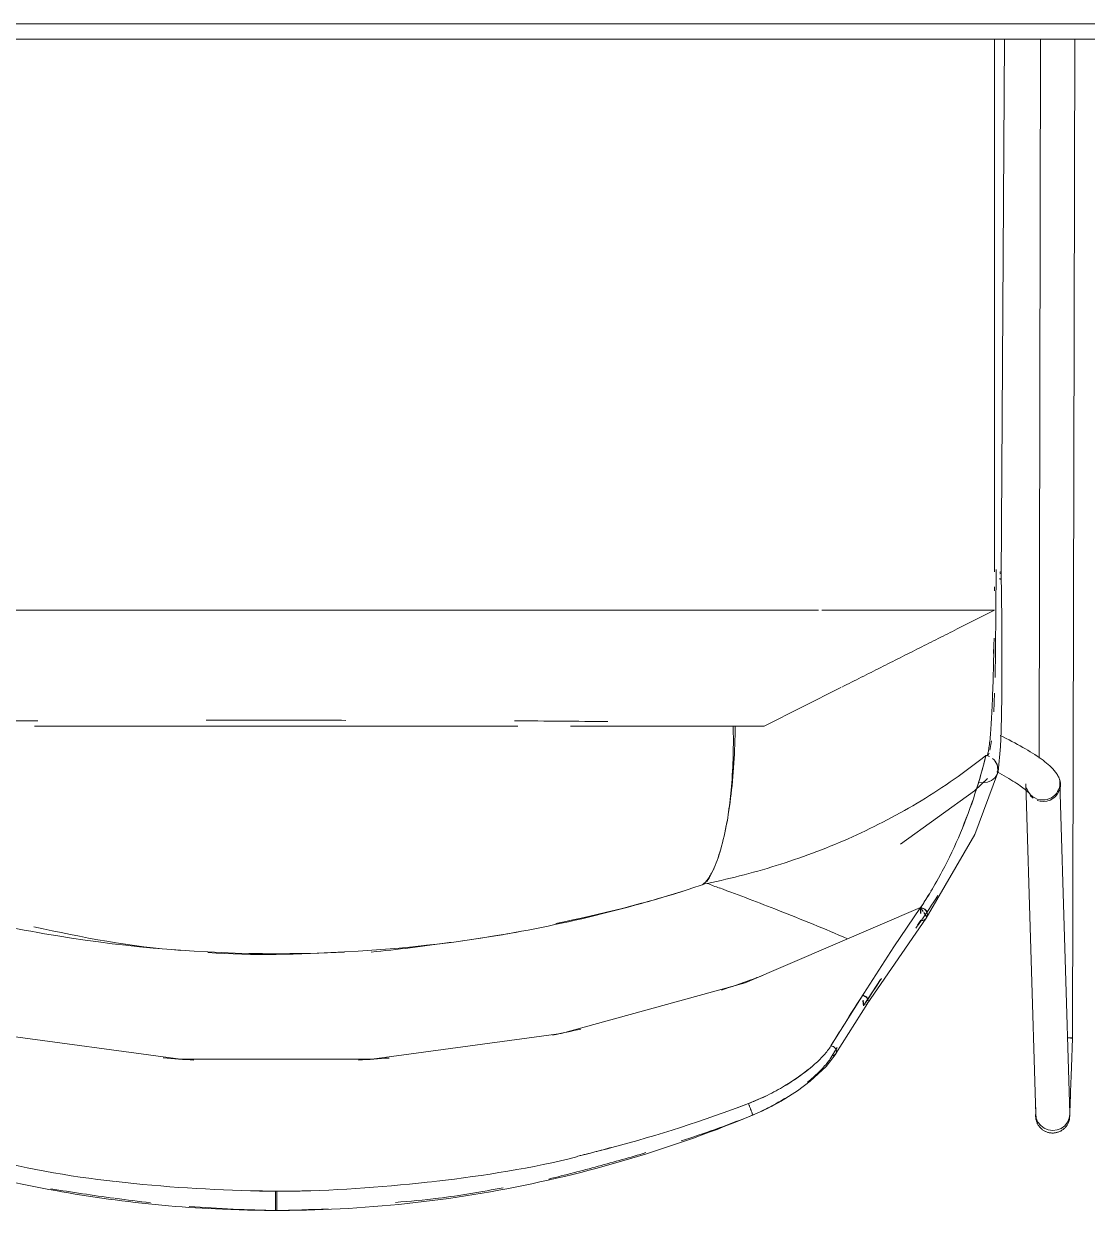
# Model space of a CAD drawing. Header units: millimetres. Extents: x 155927 to 317870, y -36033 to 97293.
# Drawn here: x 201004.3 to 201348, y 32016.8 to 32400.6 of the extents above; entities that cross this region are included whole.
import ezdxf

# ---------------------------------------------------------------- set-up
doc = ezdxf.new("R2010")
doc.units = ezdxf.units.MM
doc.header["$MEASUREMENT"] = 0
doc.layers.add('I-FURN', color=8, linetype='CONTINUOUS', lineweight=9)

msp = doc.modelspace()

# ---------------------------------------------------------------- linework, layer by layer
at = {"layer": 'I-FURN'}
for p, q in [((200630.86, 32400.61), (202820.86, 32400.61)), ((202820.86, 32400.61), (200630.86, 32400.61)), ((200627.86, 32395.61), (202823.86, 32395.61)), ((201320.18, 32221.14), (201321.25, 32395.61)), ((201332.93, 32395.61), (201332.44, 32163.26)), ((201343.24, 32072.75), (201343.93, 32395.61)), ((201318.6, 32224.2), (201318.5, 32210.82)), ((201320.35, 32207.98), (201320.21, 32223.13)), ((201319.99, 32221.24), (201319.67, 32221.3)), ((201319.72, 32220.98), (201320.02, 32221.04)), ((201320.17, 32221.11), (201320.16, 32221.17)), ((200989.25, 32211.07), (201049.45, 32211.07)), ((201055.95, 32211.07), (201116.1, 32211.07)), ((201122.36, 32211.07), (201182.44, 32211.07)), ((201193.94, 32211.07), (201251.28, 32211.07)), ((201262.2, 32211.07), (201310.82, 32211.07)), ((201318.5, 32210.82), (201318.35, 32197.96)), ((201320.4, 32192.59), (201320.35, 32207.98)), ((201317.87, 32201.99), (201317.71, 32197.23)), ((201317.71, 32197.23), (201317.71, 32197.09)), ((201318.35, 32197.96), (201318.18, 32189.34)), ((201320.35, 32183.03), (201320.4, 32192.59)), ((201268.38, 32186.06), (201243.62, 32173.6)), ((201318.03, 32184.26), (201317.8, 32178.25)), ((201320.14, 32171.95), (201320.35, 32183.03)), ((201085.86, 32173.6), (201007.71, 32173.6)), ((201164.01, 32173.6), (201085.86, 32173.6)), ((201243.62, 32173.6), (201180.93, 32173.6)), ((201320.84, 32170.07), (201319.87, 32170.55)), ((201319.96, 32167.01), (201320.14, 32171.95)), ((201321.8, 32169.59), (201320.84, 32170.07)), ((201322.75, 32169.11), (201321.8, 32169.59)), ((201317.08, 32168.88), (201316.56, 32165.8)), ((201319.16, 32158.86), (201319.96, 32167.01)), ((201323.67, 32168.63), (201322.75, 32169.11)), ((201324.58, 32168.15), (201323.67, 32168.63)), ((201325.47, 32167.67), (201324.58, 32168.15)), ((201326.34, 32167.19), (201325.47, 32167.67)), ((201327.19, 32166.71), (201326.34, 32167.19)), ((201328.02, 32166.24), (201327.19, 32166.71)), ((201328.82, 32165.76), (201328.02, 32166.24)), ((201329.59, 32165.29), (201328.82, 32165.76)), ((201316.26, 32164.79), (201315.81, 32164)), ((201318.27, 32162.19), (201318.84, 32161.16)), ((201330.34, 32164.82), (201329.59, 32165.29)), ((201331.07, 32164.36), (201330.34, 32164.82)), ((201331.77, 32163.9), (201331.07, 32164.36)), ((201332.44, 32163.44), (201331.77, 32163.9)), ((201333.09, 32162.98), (201332.44, 32163.44)), ((201333.7, 32162.53), (201333.09, 32162.98)), ((201334.3, 32162.08), (201333.7, 32162.53)), ((201334.86, 32161.62), (201334.3, 32162.08)), ((201311.69, 32138.55), (201318.98, 32158.31)), ((201318.48, 32157.35), (201318.79, 32157.88)), ((201319.1, 32158.86), (201318.77, 32157.75)), ((201319.59, 32158.35), (201318.77, 32158.78)), ((201318.79, 32157.88), (201319.16, 32158.86)), ((201318.84, 32161.16), (201319.12, 32160.02)), ((201320.39, 32157.91), (201319.59, 32158.35)), ((201321.16, 32157.48), (201320.39, 32157.91)), ((201335.4, 32161.17), (201334.86, 32161.62)), ((201335.92, 32160.71), (201335.4, 32161.17)), ((201336.41, 32160.24), (201335.92, 32160.71)), ((201336.88, 32159.76), (201336.41, 32160.24)), ((201337.33, 32159.26), (201336.88, 32159.76)), ((201337.77, 32158.72), (201337.33, 32159.26)), ((201338.19, 32158.13), (201337.77, 32158.72)), ((201338.59, 32157.46), (201338.19, 32158.13)), ((201311.55, 32152.72), (201315.74, 32156.62)), ((201312.77, 32155.46), (201314.31, 32155.22)), ((201314.31, 32155.22), (201315.78, 32155.42)), ((201315.78, 32155.42), (201317.08, 32156)), ((201317.08, 32156), (201318.09, 32156.85)), ((201318.09, 32156.85), (201318.48, 32157.35)), ((201321.91, 32157.06), (201321.16, 32157.48)), ((201322.63, 32156.64), (201321.91, 32157.06)), ((201323.32, 32156.23), (201322.63, 32156.64)), ((201323.98, 32155.83), (201323.32, 32156.23)), ((201324.61, 32155.43), (201323.98, 32155.83)), ((201325.21, 32155.05), (201324.61, 32155.43)), ((201325.77, 32154.68), (201325.21, 32155.05)), ((201326.29, 32154.32), (201325.77, 32154.68)), ((201326.77, 32153.97), (201326.29, 32154.32)), ((201328.16, 32154.91), (201331.34, 32048.08)), ((201338.96, 32156.69), (201338.59, 32157.46)), ((201342.33, 32048.37), (201339.16, 32155.23)), ((201287.61, 32135.42), (201311.55, 32152.72)), ((201327.21, 32153.65), (201326.77, 32153.97)), ((201327.61, 32153.34), (201327.21, 32153.65)), ((201327.97, 32153.05), (201327.61, 32153.34)), ((201328.28, 32152.79), (201327.97, 32153.05)), ((201328.54, 32152.55), (201328.28, 32152.79)), ((201328.74, 32152.36), (201328.54, 32152.55)), ((201328.89, 32152.2), (201328.74, 32152.36)), ((201328.98, 32152.1), (201328.89, 32152.2)), ((201329.01, 32152.06), (201328.98, 32152.1)), ((201295.94, 32111.49), (201311.69, 32138.55)), ((201237.43, 32090.65), (201294.07, 32114.96)), ((201294.07, 32114.96), (201285.44, 32102.19)), ((201294.91, 32113.64), (201294.08, 32114.82)), ((201294.08, 32114.82), (201294.19, 32113.05)), ((201294.08, 32114.82), (201294.14, 32113.01)), ((201294.19, 32113.05), (201294.08, 32114.82)), ((201294.08, 32114.82), (201294.14, 32113.01)), ((201294.08, 32114.82), (201294.57, 32114.8)), ((201294.57, 32114.8), (201295.03, 32114.66)), ((201295.03, 32114.66), (201295.46, 32114.43)), ((201296.15, 32111.86), (201295.14, 32113.3)), ((201295.46, 32114.43), (201295.82, 32114.11)), ((201295.82, 32114.11), (201296.1, 32113.72)), ((201296.1, 32113.72), (201296.28, 32113.27)), ((201296.3, 32112.32), (201296.15, 32111.86)), ((201296.28, 32113.27), (201296.35, 32112.8)), ((201296.35, 32112.8), (201296.3, 32112.32)), ((201276.9, 32083.79), (201295.94, 32111.49)), ((201293.11, 32109.27), (201294.22, 32110.84)), ((201285.44, 32102.19), (201275.76, 32087.19)), ((201177.95, 32074.19), (201237.43, 32090.65)), ((201275.82, 32083.35), (201281.18, 32091.63)), ((201275.76, 32087.19), (201265.12, 32070.19)), ((201275.74, 32086.39), (201275.29, 32086.47)), ((201275.38, 32086.6), (201275.82, 32086.52)), ((201275.75, 32083.25), (201275.56, 32084.96)), ((201276.15, 32086.21), (201275.74, 32086.39)), ((201275.82, 32086.52), (201276.24, 32086.34)), ((201276.52, 32085.94), (201276.15, 32086.21)), ((201276.24, 32086.34), (201276.61, 32086.07)), ((201276.82, 32085.6), (201276.52, 32085.94)), ((201276.61, 32086.07), (201276.9, 32085.73)), ((201277.03, 32085.21), (201276.82, 32085.6)), ((201276.9, 32085.73), (201277.11, 32085.34)), ((201277.13, 32084.79), (201277.03, 32085.21)), ((201277.11, 32085.34), (201277.21, 32084.92)), ((201266.78, 32067.73), (201276.99, 32083.94)), ((201275.48, 32084.8), (201275.67, 32083.12)), ((201276.47, 32083.38), (201276.78, 32083.64)), ((201276.87, 32083.77), (201276.56, 32083.51)), ((201276.78, 32083.64), (201277, 32083.98)), ((201277.09, 32084.12), (201276.87, 32083.77)), ((201277, 32083.98), (201277.12, 32084.37)), ((201277.2, 32084.51), (201277.09, 32084.12)), ((200993.78, 32074.19), (201054.98, 32065.88)), ((201116.75, 32065.88), (201177.95, 32074.19)), ((201265.54, 32070.13), (201265.11, 32070.19)), ((201265.12, 32066.4), (201267.17, 32069.68)), ((201265.96, 32069.98), (201265.54, 32070.13)), ((201266.33, 32069.74), (201265.96, 32069.98)), ((201266.64, 32069.41), (201266.33, 32069.74)), ((201342.41, 32072.84), (201341.5, 32072.88)), ((201343, 32072.79), (201342.41, 32072.84)), ((201342.59, 32072.69), (201343.1, 32072.72)), ((201343.24, 32072.75), (201343, 32072.79)), ((201343.16, 32070.62), (201343.12, 32069.57)), ((201343.19, 32071.68), (201343.16, 32070.62)), ((201343.23, 32072.75), (201343.19, 32071.68)), ((201054.98, 32065.88), (201116.75, 32065.88)), ((201263.58, 32063.51), (201266.82, 32067.8)), ((201265.55, 32067.1), (201265.96, 32067.15)), ((201265.96, 32067.15), (201266.34, 32067.3)), ((201266.34, 32067.3), (201266.64, 32067.55)), ((201266.85, 32069.04), (201266.64, 32069.41)), ((201266.64, 32067.55), (201266.86, 32067.87)), ((201266.97, 32068.64), (201266.85, 32069.04)), ((201266.86, 32067.87), (201266.97, 32068.24)), ((201266.97, 32068.24), (201266.97, 32068.64)), ((201343, 32066.45), (201342.97, 32065.44)), ((201343.04, 32067.48), (201343, 32066.45)), ((201343.08, 32068.52), (201343.04, 32067.48)), ((201343.12, 32069.57), (201343.08, 32068.52)), ((201258.49, 32058.81), (201263.58, 32063.51)), ((201342.86, 32062.48), (201342.82, 32061.53)), ((201342.89, 32063.45), (201342.86, 32062.48)), ((201342.93, 32064.44), (201342.89, 32063.45)), ((201342.97, 32065.44), (201342.93, 32064.44)), ((201254.36, 32055.72), (201258.49, 32058.81)), ((201342.73, 32058.8), (201342.69, 32057.93)), ((201342.76, 32059.68), (201342.73, 32058.8)), ((201342.79, 32060.59), (201342.76, 32059.68)), ((201342.82, 32061.53), (201342.79, 32060.59)), ((201249.74, 32052.77), (201254.36, 32055.72)), ((201342.58, 32054.75), (201342.55, 32054.03)), ((201342.61, 32055.5), (201342.58, 32054.75)), ((201342.63, 32056.28), (201342.61, 32055.5)), ((201342.66, 32057.1), (201342.63, 32056.28)), ((201342.69, 32057.93), (201342.66, 32057.1)), ((201238.52, 32051.49), (201238.48, 32051.59)), ((201238.61, 32051.28), (201238.52, 32051.49)), ((201238.73, 32050.98), (201238.61, 32051.28)), ((201238.88, 32050.6), (201238.73, 32050.98)), ((201239.05, 32050.17), (201238.88, 32050.6)), ((201244.93, 32050.16), (201249.74, 32052.77)), ((201342.42, 32050.41), (201342.4, 32049.93)), ((201342.44, 32050.92), (201342.42, 32050.41)), ((201342.46, 32051.47), (201342.44, 32050.92)), ((201342.48, 32052.06), (201342.46, 32051.47)), ((201342.5, 32052.68), (201342.48, 32052.06)), ((201342.53, 32053.34), (201342.5, 32052.68)), ((201342.55, 32054.03), (201342.53, 32053.34)), ((201239.23, 32049.72), (201239.05, 32050.17)), ((201239.4, 32049.26), (201239.23, 32049.72)), ((201239.57, 32048.84), (201239.4, 32049.26)), ((201239.72, 32048.46), (201239.57, 32048.84)), ((201239.83, 32048.17), (201239.72, 32048.46)), ((201239.91, 32047.96), (201239.83, 32048.17)), ((201239.94, 32047.87), (201239.91, 32047.96)), ((201331.31, 32047.73), (201331.32, 32047.76)), ((201331.31, 32047.51), (201331.31, 32047.73)), ((201331.32, 32047.29), (201331.31, 32047.51)), ((201331.32, 32047.95), (201331.33, 32048.1)), ((201331.33, 32048.03), (201331.32, 32047.9)), ((201331.32, 32047.84), (201331.32, 32047.95)), ((201331.32, 32047.9), (201331.32, 32047.81)), ((201331.32, 32047.78), (201331.32, 32047.84)), ((201331.32, 32047.81), (201331.32, 32047.76)), ((201331.32, 32047.76), (201331.32, 32047.78)), ((201331.32, 32047.76), (201331.32, 32047.76)), ((201331.33, 32047.07), (201331.32, 32047.29)), ((201331.34, 32048.42), (201331.33, 32048.21)), ((201331.33, 32048.1), (201331.34, 32048.29)), ((201331.33, 32048.21), (201331.33, 32048.03)), ((201331.36, 32046.85), (201331.33, 32047.07)), ((201331.34, 32048.52), (201331.35, 32048.79)), ((201331.34, 32048.29), (201331.34, 32048.52)), ((201331.52, 32046.85), (201331.34, 32048.24)), ((201331.35, 32048.79), (201331.37, 32049.11)), ((201331.39, 32046.64), (201331.36, 32046.85)), ((201331.37, 32049.11), (201331.38, 32049.47)), ((201331.38, 32049.47), (201331.39, 32049.86)), ((201331.39, 32049.86), (201331.41, 32050.3)), ((201331.43, 32046.42), (201331.39, 32046.64)), ((201332.07, 32045.56), (201331.52, 32046.85)), ((201342.15, 32046.81), (201341.59, 32045.52)), ((201342.34, 32048.2), (201342.15, 32046.81)), ((201342.24, 32046.7), (201342.21, 32046.48)), ((201342.27, 32046.92), (201342.24, 32046.7)), ((201342.3, 32047.14), (201342.27, 32046.92)), ((201342.31, 32047.36), (201342.3, 32047.14)), ((201342.32, 32047.56), (201342.31, 32047.45)), ((201342.31, 32047.44), (201342.32, 32047.55)), ((201342.31, 32047.45), (201342.31, 32047.38)), ((201342.31, 32047.38), (201342.31, 32047.44)), ((201342.31, 32047.38), (201342.31, 32047.36)), ((201342.31, 32047.36), (201342.31, 32047.38)), ((201342.33, 32047.9), (201342.32, 32047.71)), ((201342.32, 32047.7), (201342.33, 32047.89)), ((201342.32, 32047.71), (201342.32, 32047.56)), ((201342.32, 32047.55), (201342.32, 32047.7)), ((201342.34, 32048.14), (201342.33, 32047.9)), ((201342.33, 32047.89), (201342.33, 32048.02)), ((201342.35, 32048.42), (201342.34, 32048.14)), ((201342.36, 32048.74), (201342.35, 32048.42)), ((201342.37, 32049.09), (201342.36, 32048.74)), ((201342.39, 32049.49), (201342.37, 32049.09)), ((201342.4, 32049.93), (201342.39, 32049.49)), ((201331.48, 32046.21), (201331.43, 32046.42)), ((201331.54, 32045.99), (201331.48, 32046.21)), ((201331.61, 32045.78), (201331.54, 32045.99)), ((201331.68, 32045.58), (201331.61, 32045.78)), ((201331.76, 32045.37), (201331.68, 32045.58)), ((201331.86, 32045.17), (201331.76, 32045.37)), ((201331.95, 32044.98), (201331.86, 32045.17)), ((201332.06, 32044.78), (201331.95, 32044.98)), ((201332.18, 32044.6), (201332.06, 32044.78)), ((201332.94, 32044.44), (201332.07, 32045.56)), ((201332.3, 32044.41), (201332.18, 32044.6)), ((201332.43, 32044.24), (201332.3, 32044.41)), ((201332.56, 32044.06), (201332.43, 32044.24)), ((201332.71, 32043.9), (201332.56, 32044.06)), ((201332.86, 32043.73), (201332.71, 32043.9)), ((201333.01, 32043.58), (201332.86, 32043.73)), ((201334.08, 32043.59), (201332.94, 32044.44)), ((201333.17, 32043.43), (201333.01, 32043.58)), ((201333.34, 32043.29), (201333.17, 32043.43)), ((201333.52, 32043.15), (201333.34, 32043.29)), ((201333.69, 32043.03), (201333.52, 32043.15)), ((201333.88, 32042.9), (201333.69, 32043.03)), ((201334.07, 32042.79), (201333.88, 32042.9)), ((201334.26, 32042.68), (201334.07, 32042.79)), ((201335.4, 32043.05), (201334.08, 32043.59)), ((201336.83, 32042.86), (201335.4, 32043.05)), ((201338.25, 32043.04), (201336.83, 32042.86)), ((201339.58, 32043.57), (201338.25, 32043.04)), ((201339.61, 32042.82), (201339.42, 32042.71)), ((201340.72, 32044.42), (201339.58, 32043.57)), ((201339.8, 32042.94), (201339.61, 32042.82)), ((201339.98, 32043.06), (201339.8, 32042.94)), ((201340.16, 32043.19), (201339.98, 32043.06)), ((201340.33, 32043.33), (201340.16, 32043.19)), ((201340.5, 32043.47), (201340.33, 32043.33)), ((201340.66, 32043.62), (201340.5, 32043.47)), ((201340.81, 32043.78), (201340.66, 32043.62)), ((201341.59, 32045.52), (201340.72, 32044.42)), ((201340.96, 32043.94), (201340.81, 32043.78)), ((201341.1, 32044.11), (201340.96, 32043.94)), ((201341.24, 32044.29), (201341.1, 32044.11)), ((201341.36, 32044.47), (201341.24, 32044.29)), ((201341.48, 32044.65), (201341.36, 32044.47)), ((201341.59, 32044.84), (201341.48, 32044.65)), ((201341.7, 32045.03), (201341.59, 32044.84)), ((201341.8, 32045.23), (201341.7, 32045.03)), ((201341.89, 32045.43), (201341.8, 32045.23)), ((201341.97, 32045.64), (201341.89, 32045.43)), ((201342.04, 32045.84), (201341.97, 32045.64)), ((201342.1, 32046.05), (201342.04, 32045.84)), ((201342.16, 32046.27), (201342.1, 32046.05)), ((201342.21, 32046.48), (201342.16, 32046.27)), ((201334.46, 32042.59), (201334.26, 32042.68)), ((201334.66, 32042.5), (201334.46, 32042.59)), ((201334.86, 32042.41), (201334.66, 32042.5)), ((201335.07, 32042.34), (201334.86, 32042.41)), ((201335.28, 32042.27), (201335.07, 32042.34)), ((201335.49, 32042.22), (201335.28, 32042.27)), ((201335.7, 32042.17), (201335.49, 32042.22)), ((201335.92, 32042.13), (201335.7, 32042.17)), ((201336.14, 32042.1), (201335.92, 32042.13)), ((201336.36, 32042.07), (201336.14, 32042.1)), ((201336.58, 32042.06), (201336.36, 32042.07)), ((201336.8, 32042.06), (201336.58, 32042.06)), ((201336.89, 32042.06), (201336.8, 32042.06)), ((201337.11, 32042.06), (201336.89, 32042.06)), ((201337.33, 32042.08), (201337.11, 32042.06)), ((201337.55, 32042.11), (201337.33, 32042.08)), ((201337.77, 32042.14), (201337.55, 32042.11)), ((201337.98, 32042.18), (201337.77, 32042.14)), ((201338.2, 32042.23), (201337.98, 32042.18)), ((201338.41, 32042.29), (201338.2, 32042.23)), ((201338.62, 32042.36), (201338.41, 32042.29)), ((201338.82, 32042.44), (201338.62, 32042.36)), ((201339.03, 32042.52), (201338.82, 32042.44)), ((201339.23, 32042.61), (201339.03, 32042.52)), ((201339.42, 32042.71), (201339.23, 32042.61)), ((201085.63, 32022.84), (201085.63, 32023.15)), ((201085.63, 32022.35), (201085.63, 32022.84)), ((201085.63, 32021.7), (201085.63, 32022.35)), ((201085.63, 32020.95), (201085.63, 32021.7)), ((201085.63, 32020.14), (201085.63, 32020.95)), ((201085.63, 32019.34), (201085.63, 32020.14)), ((201086.09, 32023.15), (201086.09, 32022.84)), ((201086.09, 32022.84), (201086.09, 32022.35)), ((201086.09, 32022.35), (201086.09, 32021.7)), ((201086.09, 32021.7), (201086.09, 32020.95)), ((201086.09, 32020.95), (201086.09, 32020.14)), ((201086.09, 32020.14), (201086.09, 32019.34)), ((201085.63, 32018.59), (201085.63, 32019.34)), ((201085.63, 32017.94), (201085.63, 32018.59)), ((201085.63, 32017.45), (201085.63, 32017.94)), ((201085.63, 32017.14), (201085.63, 32017.45)), ((201085.63, 32017.03), (201085.63, 32017.14)), ((201086.09, 32019.34), (201086.09, 32018.59)), ((201086.09, 32018.59), (201086.09, 32017.94)), ((201086.09, 32017.94), (201086.09, 32017.45)), ((201086.09, 32017.45), (201086.09, 32017.14)), ((201086.09, 32017.14), (201086.09, 32017.03))]:
    msp.add_line(p, q, dxfattribs=at)
for centre, major_axis, ratio, start_param, end_param in [((201333.88, 32154.58), (-5.08, -2.11), 0.969753, 3.147699, 3.409499), ((201333.66, 32155.07), (-5.5, -0.16), 0.969889, 1.540149, 3.634544), ((201333.88, 32154.58), (-5.08, -2.11), 0.969753, 2.362301, 3.141593), ((201333.66, 32155.07), (-5.5, -0.16), 0.969889, 0.234165, 1.540149), ((201333.88, 32154.58), (-5.08, -2.11), 0.969753, 0.267906, 0.529705), ((201333.88, 32154.58), (-5.08, -2.11), 0.969753, 0.791505, 2.362301)]:
    msp.add_ellipse(centre, major_axis=major_axis, ratio=ratio, start_param=start_param, end_param=end_param, dxfattribs=at)
for points, knots in [([(201318.06, 32231.08), (201318.06, 32274.75), (201318.06, 32329.57), (201318.06, 32384.47), (201318.06, 32395.6)], [0.0344067, 0.0344067, 0.0344067, 0.0344067, 0.5, 0.6183716, 0.6183716, 0.6183716, 0.6183716]), ([(201319.69, 32223.45), (201319.82, 32223.41), (201320.15, 32223.3), (201320.28, 32223.07), (201320.02, 32222.89), (201319.74, 32222.83)], [-0.7, -0.7, -0.7, -0.7, -0.6, -0.4, -0.2, -0.2, -0.2, -0.2]), ([(201318.04, 32211.06), (201314.04, 32209.05), (201308, 32206.01), (201299.87, 32201.91), (201293.72, 32198.82), (201287.51, 32195.69), (201281.25, 32192.54), (201274.96, 32189.38), (201270.78, 32187.27), (201268.69, 32186.22)], [-0.999743, -0.999743, -0.999743, -0.999743, -0.8333333, -0.75, -0.6666667, -0.5833333, -0.5, -0.4166667, -0.3333333, -0.3333333, -0.3333333, -0.3333333]), ([(201315.39, 32164.01), (201315.54, 32163.98), (201315.78, 32164.32), (201316.1, 32165.7), (201316.38, 32167.5), (201316.63, 32169.9), (201316.88, 32172.97), (201317.1, 32176.53), (201317.36, 32182.06), (201317.58, 32188.37), (201317.75, 32195.36), (201317.82, 32198.94), (201317.85, 32200.77)], [-0.9696726, -0.9696726, -0.9696726, -0.9696726, -0.875, -0.8125, -0.75, -0.6875, -0.625, -0.5625, -0.5, -0.375, -0.3125, -0.25, -0.25, -0.25, -0.25]), ([(201063.28, 32175.49), (201070.8, 32175.5), (201085.9, 32175.52), (201100.88, 32175.48), (201108.36, 32175.45)], [-0.5757065, -0.5757065, -0.5757065, -0.5757065, -0.5, -0.4241652, -0.4241652, -0.4241652, -0.4241652]), ([(201234.19, 32173.6), (201234.16, 32169.49), (201233.89, 32161.53), (201232.84, 32150.08), (201231.19, 32139.95), (201229.04, 32131.59), (201226.9, 32126.33), (201225.53, 32124.06), (201225.05, 32123.38)], [-1, -1, -1, -1, -0.8333333, -0.6666667, -0.5, -0.3333333, -0.1666667, -0.0806272, -0.0806272, -0.0806272, -0.0806272]), ([(201232.04, 32145.81), (201232.43, 32148.42), (201233.11, 32154.35), (201233.66, 32163.86), (201233.63, 32170.45), (201233.57, 32173.59)], [-0.4106729, -0.4106729, -0.4106729, -0.4106729, -0.2857143, -0.1428571, -0.0148421, -0.0148421, -0.0148421, -0.0148421]), ([(201315.26, 32164.11), (201314.27, 32159.99), (201311.9, 32151.7), (201307.2, 32139), (201302.22, 32128.49), (201298.75, 32122.35), (201297.47, 32120.22)], [0, 0, 0, 0, 0.25, 0.5, 0.75, 0.8847092, 0.8847092, 0.8847092, 0.8847092]), ([(201313.34, 32156.9), (201312.83, 32155.16), (201311.01, 32149.24), (201308.71, 32143.26), (201307, 32139.05)], [0.1451812, 0.1451812, 0.1451812, 0.1451812, 0.25, 0.4999815, 0.4999815, 0.4999815, 0.4999815]), ([(201307, 32139.05), (201305.24, 32134.86), (201301.32, 32126.58), (201296.62, 32118.69), (201294.08, 32114.82)], [0.5, 0.5, 0.5, 0.5, 0.75, 0.9999613, 0.9999613, 0.9999613, 0.9999613]), ([(201223.65, 32122.26), (201224.28, 32122.75), (201225.51, 32124.09), (201226.68, 32126.17), (201227.25, 32127.39), (201227.26, 32127.41)], [-1, -1, -1, -1, -0.8928571, -0.7857143, -0.7840531, -0.7840531, -0.7840531, -0.7840531]), ([(200946.69, 32122.78), (200957.89, 32119.02), (200980.53, 32112.42), (201026.84, 32102.9), (201085.86, 32098.1), (201144.87, 32102.89), (201191.18, 32112.42), (201213.82, 32119.02), (201225.04, 32122.78)], [0, 0, 0, 0, 0.125, 0.25, 0.5, 0.75, 0.875, 1, 1, 1, 1]), ([(201229.18, 32121.27), (201235.53, 32118.93), (201249.31, 32113.68), (201263.1, 32108.02), (201270.54, 32104.87)], [-0.9105873, -0.9105873, -0.9105873, -0.9105873, -0.5, -0.0187537, -0.0187537, -0.0187537, -0.0187537]), ([(201294.08, 32114.83), (201294.27, 32114.83), (201294.64, 32114.78), (201295.16, 32114.57), (201295.62, 32114.24), (201296.11, 32113.66), (201296.41, 32112.76), (201296.21, 32111.86), (201295.8, 32111.28), (201295.23, 32110.85), (201294.69, 32110.7), (201294.33, 32110.7)], [-1, -1, -1, -1, -0.916667, -0.833333, -0.75, -0.666667, -0.5, -0.333333, -0.25, -0.166667, 0, 0, 0, 0]), ([(201294.33, 32110.71), (201294.81, 32110.71), (201295.42, 32110.93), (201295.94, 32111.47), (201296.09, 32111.73), (201296.15, 32111.86)], [-1, -1, -1, -1, -0.4, -0.2, 0, 0, 0, 0]), ([(201164.66, 32107.16), (201157.08, 32105.77), (201141.14, 32103.44), (201125.01, 32101.37), (201116.57, 32100.53)], [-0.7825093, -0.7825093, -0.7825093, -0.7825093, -0.7, -0.609839, -0.609839, -0.609839, -0.609839]), ([(201229.8, 32088.26), (201232.95, 32089.31), (201237.47, 32090.84), (201241.93, 32092.54), (201243.28, 32093.06)], [-0.11702564, -0.11702564, -0.11702564, -0.11702564, -0.09090909, -0.07954338, -0.07954338, -0.07954338, -0.07954338]), ([(201275.38, 32086.6), (201273.74, 32084.01), (201270.38, 32078.7), (201266.89, 32073.08), (201265.11, 32070.19)], [0, 0, 0, 0, 0.5, 0.9997644, 0.9997644, 0.9997644, 0.9997644]), ([(201265.12, 32070.19), (201264.53, 32069.21), (201262.95, 32067.19), (201260.13, 32064.43), (201257.43, 32062.2), (201255.21, 32060.53), (201252.8, 32058.88), (201250.21, 32057.26), (201247.47, 32055.7), (201244.96, 32054.41), (201243.36, 32053.66), (201242.74, 32053.38)], [0, 0, 0, 0, 0.1666667, 0.3333333, 0.4166667, 0.5, 0.5833333, 0.6666667, 0.75, 0.8333333, 0.8844325, 0.8844325, 0.8844325, 0.8844325]), ([(201265.11, 32070.19), (201265.25, 32070.19), (201265.54, 32070.15), (201265.96, 32069.99), (201266.34, 32069.75), (201266.75, 32069.32), (201267.05, 32068.65), (201266.95, 32067.98), (201266.66, 32067.55), (201266.35, 32067.3), (201265.98, 32067.14), (201265.7, 32067.11), (201265.55, 32067.11)], [-1, -1, -1, -1, -0.916667, -0.833333, -0.75, -0.666667, -0.5, -0.333333, -0.25, -0.166667, -0.083333, 0, 0, 0, 0]), ([(201342.58, 32072.69), (201342.62, 32072.7), (201342.84, 32072.7), (201343.05, 32072.71), (201343.16, 32072.73), (201343.18, 32072.73)], [-0.6666667, -0.6666667, -0.6666667, -0.6666667, -0.6527778, -0.5833333, -0.5555556, -0.5555556, -0.5555556, -0.5555556]), ([(201257.63, 32058.51), (201258.24, 32059.01), (201259.49, 32060.08), (201261.23, 32061.69), (201263.33, 32063.89), (201264.53, 32065.42), (201265.12, 32066.4)], [0.594049, 0.594049, 0.594049, 0.594049, 0.6666667, 0.75, 0.8333333, 1, 1, 1, 1]), ([(201257.88, 32058.47), (201258.85, 32059.28), (201260.43, 32060.62), (201261.52, 32061.86), (201261.9, 32062.35)], [0.5492901, 0.5492901, 0.5492901, 0.5492901, 0.6666667, 0.7441692, 0.7441692, 0.7441692, 0.7441692]), ([(201238.48, 32047.25), (201240.55, 32048.12), (201243.61, 32049.51), (201247.44, 32051.58), (201249.26, 32052.66), (201250.15, 32053.21)], [0, 0, 0, 0, 0.1666667, 0.25, 0.3333333, 0.3333333, 0.3333333, 0.3333333]), ([(201238.48, 32051.59), (201238.49, 32051.56), (201238.56, 32051.4), (201238.71, 32050.99), (201238.91, 32050.49), (201239.2, 32049.73), (201239.49, 32048.96), (201239.69, 32048.46), (201239.84, 32048.06), (201239.9, 32047.89), (201239.91, 32047.86)], [-1, -1, -1, -1, -0.833333, -0.75, -0.666667, -0.5, -0.333333, -0.25, -0.166667, 0, 0, 0, 0]), ([(200933.24, 32047.25), (200944, 32042.83), (200965.8, 32034.95), (201010.67, 32022.97), (201059.72, 32016.52), (201111.98, 32017.09), (201155.22, 32022.3), (201197.68, 32032.17), (201225.04, 32041.73), (201238.48, 32047.25)], [0, 0, 0, 0, 0.111111, 0.222222, 0.444444, 0.583333, 0.722222, 0.861111, 1, 1, 1, 1]), ([(201205.38, 32035.72), (201200.27, 32034.17), (201189.84, 32031.27), (201179.33, 32028.49), (201173.98, 32027.19)], [-0.7681843, -0.7681843, -0.7681843, -0.7681843, -0.6666667, -0.5624253, -0.5624253, -0.5624253, -0.5624253]), ([(201183.38, 32034.62), (201185.19, 32035.05), (201188.84, 32035.91), (201192.45, 32036.9), (201194.26, 32037.42)], [-0.36909277, -0.36909277, -0.36909277, -0.36909277, -0.33333333, -0.29717322, -0.29717322, -0.29717322, -0.29717322]), ([(201159.23, 32024.39), (201152.27, 32023.08), (201140.72, 32021.05), (201129.05, 32019.99), (201124.43, 32019.65)], [-0.4674161, -0.4674161, -0.4674161, -0.4674161, -0.3333333, -0.245436, -0.245436, -0.245436, -0.245436])]:
    msp.add_open_spline(points, degree=3, knots=knots, dxfattribs=at)
for points in [[(201318.06, 32377.14), (201318.06, 32371.29), (201318.06, 32365.45), (201318.06, 32359.61)], [(201318.06, 32234.08), (201318.06, 32230.54), (201318.06, 32227), (201318.06, 32223.46)], [(201318.04, 32217.34), (201318.05, 32217.76), (201318.05, 32218.18), (201318.05, 32218.6)], [(201056.02, 32211.07), (201053.83, 32211.07), (201051.64, 32211.07), (201049.45, 32211.07)], [(201122.35, 32211.07), (201120.1, 32211.07), (201117.84, 32211.07), (201115.58, 32211.07)], [(201193.92, 32211.07), (201190.11, 32211.07), (201186.29, 32211.07), (201182.46, 32211.07)], [(201261.16, 32211.07), (201257.89, 32211.07), (201254.6, 32211.07), (201251.29, 32211.07)], [(201310.1, 32211.07), (201312.81, 32211.07), (201315.45, 32211.07), (201318.04, 32211.07)], [(200981.24, 32175.1), (200990.41, 32175.17), (200999.62, 32175.24), (201008.86, 32175.31)], [(201162.88, 32175.29), (201173.03, 32175.23), (201183.08, 32175.15), (201193.1, 32175.05)], [(201315.26, 32164.11), (201308.51, 32158.75), (201294.59, 32148.99), (201272.25, 32137.33), (201249.03, 32128.54), (201233.19, 32124.39), (201225.16, 32122.75)], [(201315.26, 32164.11), (201314.69, 32161.73), (201314.05, 32159.34), (201313.35, 32156.94)], [(201316.4, 32163.73), (201316.04, 32163.9), (201315.65, 32164.03), (201315.25, 32164.11)], [(201318.99, 32158.96), (201319.13, 32159.71), (201318.95, 32161.23), (201318.08, 32162.67), (201317.42, 32163.09)], [(201230.75, 32138.59), (201231.06, 32140), (201231.35, 32141.47), (201231.61, 32143.01)], [(201228.77, 32131.24), (201228.98, 32131.85), (201229.18, 32132.49), (201229.37, 32133.14)], [(201219.7, 32120.97), (201205.42, 32116.38), (201190.91, 32112.78), (201176.22, 32109.76)], [(201229.12, 32121.21), (201227.8, 32121.73), (201226.48, 32122.24), (201225.16, 32122.75)], [(201296.97, 32119.39), (201296.04, 32117.86), (201295.07, 32116.33), (201294.08, 32114.82)], [(201294.23, 32110.56), (201296.15, 32113.27), (201297.96, 32116.03), (201299.66, 32118.84)], [(201055.07, 32101.1), (201039, 32102.23), (201023.24, 32105.22), (201007.56, 32108.76)], [(201294.33, 32110.7), (201293.76, 32109.91), (201293.19, 32109.11), (201292.61, 32108.29)], [(201107.96, 32100.57), (201093.24, 32099.83), (201078.38, 32099.3), (201063.72, 32100.39)], [(201281.48, 32091.99), (201279.65, 32089.23), (201277.76, 32086.34), (201275.83, 32083.36)], [(201175.21, 32073.71), (201178.26, 32074.33), (201181.3, 32074.98), (201184.34, 32075.67)], [(201343.23, 32072.75), (201343.23, 32072.76), (201343.19, 32072.77), (201343.12, 32072.78)], [(201049.37, 32066.31), (201052.66, 32066.04), (201055.95, 32065.82), (201059.25, 32065.62)], [(201112.47, 32065.62), (201115.77, 32065.82), (201119.07, 32066.04), (201122.36, 32066.3)], [(201265.55, 32067.1), (201265.84, 32067.56), (201266.13, 32068.03), (201266.41, 32068.49)], [(201259.4, 32063.88), (201256.86, 32061.67), (201253.68, 32059.44), (201250.19, 32057.28)], [(201250.18, 32057.28), (201248.4, 32056.21), (201244.65, 32054.17), (201240.56, 32052.41), (201238.48, 32051.59)], [(201194.3, 32037.35), (201209.26, 32041.29), (201223.99, 32046.04), (201238.48, 32051.59)], [(201238.48, 32051.59), (201237.37, 32051.16), (201236.25, 32050.74), (201235.14, 32050.32)], [(201241.89, 32053), (201240.77, 32052.51), (201239.63, 32052.04), (201238.48, 32051.59)], [(201239.94, 32047.87), (201242.09, 32048.78), (201246.25, 32050.71), (201250.03, 32052.92), (201251.78, 32054.04)], [(201238.51, 32047.3), (201231.34, 32044.47), (201224.09, 32041.89), (201216.78, 32039.49)], [(201239.91, 32047.86), (201239.45, 32047.67), (201238.98, 32047.49), (201238.52, 32047.31)], [(201194.3, 32037.34), (201190.67, 32036.38), (201187.03, 32035.47), (201183.37, 32034.61)], [(200988.36, 32034.62), (201003.39, 32031.07), (201018.6, 32027.89), (201033.96, 32026.44)], [(201137.76, 32026.45), (201153.09, 32028.34), (201168.46, 32030.63), (201183.4, 32034.47)], [(201033.45, 32020.98), (201026.64, 32021.92), (201019.82, 32022.89), (201013.04, 32024.05)], [(201034.12, 32026.43), (201049.49, 32024.54), (201064.96, 32023.68), (201080.43, 32023.35)], [(201091.29, 32023.29), (201106.77, 32023.49), (201122.18, 32024.77), (201137.6, 32026.43)], [(201045.24, 32019.53), (201041.43, 32019.95), (201037.63, 32020.43), (201033.83, 32020.93)], [(201093.63, 32023.32), (201088.97, 32023.23), (201084.31, 32023.25), (201079.66, 32023.36)], [(201080.48, 32023.29), (201082.35, 32023.27), (201084.22, 32023.26), (201086.09, 32023.26)], [(201085.63, 32023.26), (201087.5, 32023.26), (201089.37, 32023.27), (201091.24, 32023.29)], [(201086.09, 32017.03), (201076.64, 32017.16), (201067.2, 32017.6), (201057.78, 32018.35)], [(201102.67, 32017.6), (201097, 32017.29), (201091.31, 32017.11), (201085.63, 32017.03)]]:
    msp.add_open_spline(points, degree=3, dxfattribs=at)

doc.saveas('drawing.dxf')
